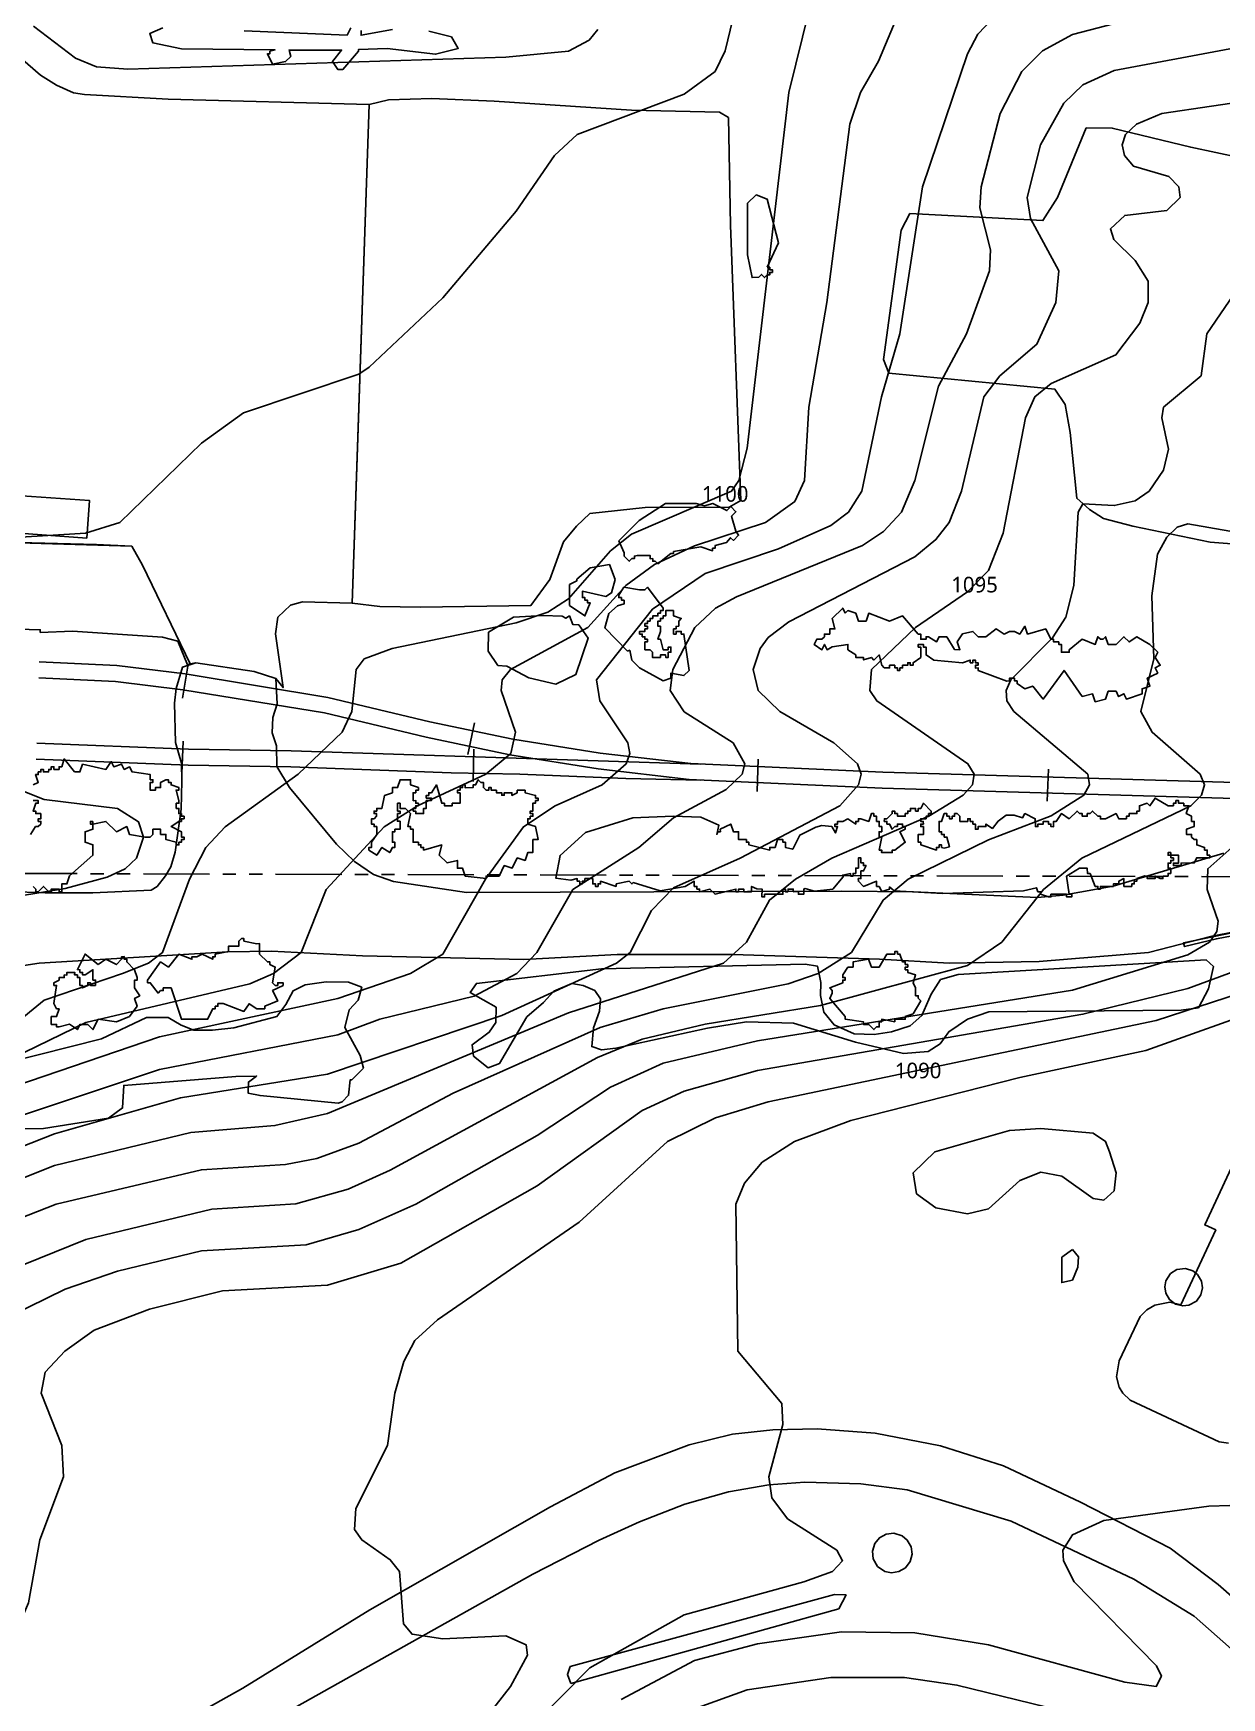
# Model space of a CAD drawing. Header units: metres. Extents: x -550 to 550, y -500 to 950.
# Drawn here: x -491.1 to -377, y 707.6 to 867.5 of the extents above; entities that cross this region are included whole.
import ezdxf
from ezdxf.enums import TextEntityAlignment as Align

# ---------------------------------------------------------------- set-up
doc = ezdxf.new("R2010")
doc.units = ezdxf.units.M
doc.header["$LTSCALE"] = 2
doc.linetypes.add('PHANTOM', pattern=[6.35, 3.175, -0.635, 0.635, -0.635, 0.635, -0.635])
for name, color, linetype in [('SITE-BLDG-EXIST', 7, 'CONTINUOUS'), ('SITE-PARKING', 250, 'CONTINUOUS'), ('SITE-PROPERTY', 7, 'PHANTOM'), ('SITE-RAIL', 7, 'CONTINUOUS'), ('SITE-ROAD-CURB', 7, 'CONTINUOUS'), ('SITE-ROAD-GRAVEL', 32, 'CONTINUOUS'), ('SITE-ROAD-PAVED', 7, 'CONTINUOUS'), ('SITE-TREE-CANOPY', 94, 'CONTINUOUS'), ('TEXT-CONTOUR', 8, 'CONTINUOUS'), ('TOPO-CONTOUR-MAJOR', 8, 'CONTINUOUS'), ('TOPO-CONTOUR-MINOR', 9, 'CONTINUOUS')]:
    doc.layers.add(name, color=color, linetype=linetype)
doc.styles.add('OpenSans', font='OpenSans-Regular.ttf')

msp = doc.modelspace()

# ---------------------------------------------------------------- linework, layer by layer
at = {"layer": 'SITE-BLDG-EXIST'}
msp.add_lwpolyline([(-497.78, 823.49), (-485.68, 822.64), (-485.94, 819.04), (-498.03, 819.91)], close=True, dxfattribs=at)
msp.add_lwpolyline([(-376.31, 732.09), (-377.19, 732.19), (-385.76, 736.21), (-386.46, 736.89), (-386.8, 737.47), (-387.07, 738.44), (-386.81, 740), (-384.78, 744.23), (-384.14, 744.88), (-383.38, 745.34), (-381.94, 745.62), (-380.88, 745.38), (-377.52, 752.56), (-378.58, 753.05), (-372.64, 765.8)], dxfattribs=at)
at = {"layer": 'SITE-PARKING'}
msp.add_lwpolyline([(-460, 825.85), (-460.45, 812.78), (-465.24, 812.92), (-466.38, 812.6), (-467.59, 811.45), (-467.83, 809.83), (-467.1, 804.67), (-467.78, 805.54), (-469.87, 806.22), (-475.47, 807.06), (-476.02, 806.94), (-480.6, 816.44), (-481.62, 818.25), (-501.21, 818.84), (-500.74, 834.06), (-497.8, 833.99), (-496.89, 866.09), (-493.09, 865.86), (-490.4, 863.51), (-488.85, 862.54), (-487.22, 861.82), (-486.17, 861.66), (-478.13, 861.19), (-458.84, 860.69)], close=True, dxfattribs=at)
at = {"layer": 'SITE-PROPERTY'}
msp.add_lwpolyline([(-467.22, 887.09), (-245.45, 886.58), (-245.56, 786.15), (-550, 786.96), (-550, 950), (-441.05, 950)], close=True, dxfattribs=at)
at = {"layer": 'SITE-RAIL'}
for points in [[(-288.27, 791.73), (-292.04, 792.55), (-328.27, 794.07), (-342.42, 794.39), (-362.57, 795.15), (-409.5, 796.54), (-427.95, 797.37), (-436.63, 798.38), (-445.04, 799.72), (-453.01, 801.38), (-462.8, 803.73), (-476.5, 805.98), (-483.07, 806.79), (-490.5, 807.14)], [(-476.74, 803.66), (-476.24, 806.72)], [(-284.73, 789.19), (-292.25, 791.03), (-328.33, 792.55), (-342.46, 792.86), (-362.63, 793.62), (-409.55, 795.01), (-428.09, 795.84), (-436.84, 796.87), (-445.32, 798.22), (-453.34, 799.89), (-463.1, 802.23), (-476.71, 804.46), (-483.2, 805.26), (-490.55, 805.61)], [(-449.35, 798.24), (-448.72, 801.27)], [(-490.74, 799.34), (-476.16, 798.75), (-466.32, 798.59), (-427.02, 797.31)], [(-476.83, 796.43), (-476.7, 799.53)], [(-448.83, 795.65), (-448.76, 798.75)], [(-476.2, 797.2), (-490.79, 797.8)], [(-466.36, 797.05), (-476.2, 797.2)], [(-458.67, 796.77), (-466.36, 797.05)], [(-450.95, 796.49), (-458.67, 796.77)], [(-444.35, 796.36), (-450.95, 796.49)], [(-421.58, 794.68), (-421.46, 797.78)], [(-393.71, 793.74), (-393.59, 796.84)], [(-434.19, 795.93), (-444.35, 796.36)], [(-426.99, 795.78), (-434.19, 795.93)]]:
    msp.add_lwpolyline(points, dxfattribs=at)
at = {"layer": 'SITE-ROAD-CURB'}
msp.add_lwpolyline([(-298.04, 778.07), (-299.93, 778.01), (-299.81, 778.45), (-298.16, 778.45), (-297.77, 778.78), (-297.51, 779.37), (-297.59, 779.75), (-297.88, 780.03), (-298.51, 780.19), (-365.1, 782.27), (-370.92, 781.79), (-377.47, 780.54), (-380.53, 779.79), (-380.64, 780.14), (-373.05, 781.73), (-368.16, 782.52), (-366.08, 782.7), (-298.27, 780.63), (-297.33, 780.36), (-296.96, 779.76), (-297.25, 778.69)], close=True, dxfattribs=at)
at = {"layer": 'SITE-ROAD-GRAVEL'}
for points in [[(-460.45, 812.78), (-458.84, 860.69), (-456.96, 861.14), (-452.8, 861.25), (-446.81, 861), (-433.64, 860.13), (-425.18, 859.95), (-424.31, 859.44), (-424.13, 849.1), (-423.12, 822.63), (-424.24, 822.01), (-432.32, 821.96), (-437.62, 821.4), (-438.93, 820.19), (-440.17, 818.67), (-441.47, 815.05), (-443.29, 812.57), (-453.91, 812.4), (-457.79, 812.46)], [(-485.02, 818.41), (-481.62, 818.25), (-480.6, 816.44), (-476.02, 806.94), (-476.26, 806.86), (-477.19, 809.14), (-478.66, 809.52), (-487.3, 810.1), (-490.41, 809.97), (-490.41, 810.22), (-505.15, 810.67), (-504.91, 818.54), (-501.22, 818.42), (-501.21, 818.84)]]:
    msp.add_lwpolyline(points, close=True, dxfattribs=at)
for points in [[(-375.14, 818.4), (-378.06, 818.64), (-385.5, 820.19), (-388.31, 820.92), (-389.65, 821.77), (-390.87, 822.86), (-391.5, 829.19), (-391.99, 831.87), (-392.97, 833.33), (-408.92, 834.87), (-409.42, 836.2), (-407.75, 848.63), (-406.9, 850.21), (-394.12, 849.53), (-392.73, 851.77), (-389.97, 858.44), (-387.47, 858.43), (-379.93, 856.58), (-372.71, 855.05)], [(-477.31, 704.99), (-470.97, 708.53), (-458.76, 716.06), (-441.42, 725.95), (-435.23, 729.23), (-428.09, 731.91), (-423.93, 732.93), (-420.05, 733.35), (-415.8, 733.44), (-410.23, 733.03), (-403.96, 731.83), (-397.9, 729.91), (-390.5, 726.41), (-381.91, 721.99), (-377.31, 718.51), (-365.79, 708.4), (-362.16, 706.47)], [(-374.81, 707.27), (-373.65, 709.4), (-374.63, 711.08), (-379.61, 715.46), (-385.41, 719.01), (-397.16, 724.58), (-407.15, 727.6), (-411.62, 728.18), (-416.99, 728.33), (-420.44, 728.07), (-424.32, 727.41), (-428.5, 726.2), (-432.88, 724.52), (-436.75, 722.75), (-443.11, 719.49), (-466.57, 706.32)]]:
    msp.add_lwpolyline(points, dxfattribs=at)
at = {"layer": 'SITE-ROAD-PAVED'}
for points in [[(-496.96, 785.21), (-489.94, 784.94), (-485.36, 784.95), (-479.77, 785.22), (-479.17, 785.56), (-478.38, 786.59), (-477.86, 787.46), (-477.44, 788.86), (-476.87, 792.98), (-476.81, 795.67), (-476.85, 797.42), (-477.43, 799.39), (-477.52, 803.16), (-477.36, 804.59), (-476.76, 806.64), (-475.47, 807.06), (-469.87, 806.22), (-467.78, 805.54), (-467.65, 803.12), (-468.09, 801.79), (-468.14, 800.31), (-467.71, 799.08), (-467.68, 797.09), (-466.48, 795.06), (-461.95, 789.61), (-460.25, 787.95), (-458.4, 786.71), (-456.5, 786.05), (-449.49, 784.99), (-413.49, 785.12), (-406.54, 785.03), (-394.65, 784.5), (-392.17, 784.74), (-387.37, 785.58), (-376.74, 788.75)], [(-373.05, 781.73), (-377.9, 780.77), (-384, 779.22), (-394.48, 778.34), (-403.13, 778.18), (-409.82, 778.57), (-423.89, 779.01), (-435, 779.03), (-443.97, 778.53), (-459.46, 778.91), (-468.22, 779.36), (-472.4, 779.29), (-490.51, 778.19), (-493.23, 777.79)]]:
    msp.add_lwpolyline(points, dxfattribs=at)
at = {"layer": 'SITE-TREE-CANOPY'}
for points in [[(-453.08, 867.72), (-450.92, 867.19), (-450.27, 866.07), (-452.44, 865.52), (-457.1, 866.07), (-459.86, 865.97), (-459.85, 865.8), (-461.35, 864.06), (-461.85, 864.06), (-462.35, 864.81), (-461.47, 865.91), (-466.51, 865.91), (-466.35, 865.31), (-466.85, 864.81), (-468.1, 864.56), (-468.6, 865.56), (-468.35, 865.56), (-468.35, 865.81), (-467.86, 865.94), (-476.84, 866.04), (-479.6, 866.61), (-479.89, 867.52), (-478.64, 868.07)], [(-470.82, 867.76), (-460.95, 867.36), (-460.6, 868.06)], [(-459.6, 867.81), (-459.6, 867.35), (-456.58, 867.9)], [(-491.1, 795.31), (-490.6, 795.56), (-490.86, 796.31), (-490.6, 796.31), (-490.6, 796.56), (-490.35, 796.56), (-490.35, 796.81), (-490.1, 796.81), (-490.1, 796.56), (-489.61, 796.56), (-489.6, 796.81), (-489.35, 796.81), (-489.35, 797.06), (-489.1, 797.06), (-489.1, 796.81), (-488.6, 796.81), (-488.6, 797.06), (-488.35, 797.06), (-488.1, 797.81), (-487.11, 796.56), (-486.6, 796.56), (-486.35, 797.31), (-484.1, 796.81), (-483.6, 797.56), (-483.36, 797.06), (-482.6, 797.31), (-482.35, 796.81), (-481.85, 797.06), (-481.6, 796.56), (-479.85, 796.31), (-479.85, 795.81), (-479.6, 795.81), (-479.6, 795.56), (-479.85, 795.56), (-479.85, 794.81), (-479.35, 794.81), (-479.35, 795.06), (-478.85, 795.06), (-478.85, 795.56), (-478.35, 795.81), (-478.11, 795.81), (-478.11, 795.56), (-477.85, 795.56), (-477.85, 795.31), (-477.1, 795.06), (-477.1, 794.82), (-477.36, 794.82), (-477.1, 793.81), (-477.1, 793.56), (-477.35, 793.56), (-477.35, 793.06), (-477.1, 793.06), (-477.11, 792.56), (-476.85, 792.56), (-476.85, 792.31), (-476.6, 792.31), (-476.6, 792.06), (-476.85, 792.06), (-476.85, 791.81), (-477.1, 791.81), (-477.85, 791.31), (-476.86, 790.81), (-476.85, 790.31), (-476.6, 790.31), (-476.6, 790.06), (-476.85, 790.07), (-476.85, 789.81), (-477.1, 789.81), (-477.1, 789.56), (-477.36, 789.57), (-477.36, 789.81), (-478.35, 790.06), (-478.35, 790.56), (-478.85, 790.56), (-478.85, 791.06), (-479.6, 791.06), (-479.6, 790.56), (-479.85, 790.31), (-480.35, 790.31), (-481.85, 790.56), (-482.1, 791.31), (-483.1, 790.81), (-484.1, 791.81), (-485.35, 791.56), (-485.35, 791.06), (-486.1, 790.81), (-486.1, 789.81), (-485.35, 789.57), (-485.35, 788.56), (-487.6, 786.57), (-487.85, 785.81), (-488.35, 785.81), (-488.35, 785.06), (-488.6, 785.06), (-488.6, 785.31), (-489.35, 785.31), (-489.35, 785.05), (-489.6, 785.06), (-490.11, 785.56), (-490.6, 785.06), (-490.85, 785.06), (-490.85, 785.31), (-491.1, 785.56)], [(-491.36, 790.56), (-490.86, 791.31), (-490.6, 791.31), (-490.35, 791.56), (-490.35, 791.81), (-490.6, 791.81), (-490.6, 792.06), (-490.35, 792.06), (-490.36, 792.56), (-490.85, 792.57), (-490.85, 792.81), (-491.1, 792.81), (-490.85, 793.56), (-490.6, 793.55), (-490.6, 793.81), (-491.1, 793.81)], [(-496.46, 767.91), (-484.52, 770.92), (-480.22, 772.98), (-478.12, 772.96), (-476.89, 772.23), (-475.66, 771.76), (-473.87, 771.74), (-471.82, 771.98), (-467.68, 773.08), (-466.82, 774.22), (-466.13, 775.54), (-464.96, 776.12), (-462.95, 776.41), (-460.81, 776.38), (-459.54, 775.88), (-459.87, 774.65), (-460.74, 773.72), (-461.15, 772.01), (-459.68, 769.32), (-459.37, 768.09), (-460.49, 766.99), (-460.64, 766.99), (-460.81, 765.5), (-461.42, 764.87), (-461.79, 764.73), (-469.3, 765.47), (-470.46, 765.71), (-470.42, 766.76), (-469.63, 767.35), (-471.64, 767.31), (-482.4, 766.45), (-482.5, 764.29), (-483.85, 763.3), (-490.09, 762.31), (-493.09, 762.27)]]:
    msp.add_lwpolyline(points, dxfattribs=at)
for points in [[(-420.6, 845.06), (-420.35, 845.06), (-420.35, 844.81), (-420.1, 844.81), (-420.1, 844.56), (-420.35, 844.56), (-420.35, 844.31), (-420.6, 844.31), (-420.85, 844.06), (-421.16, 844.37), (-421.42, 844.1), (-422.05, 844.06), (-422.49, 846.25), (-422.49, 851.22), (-421.67, 852), (-420.6, 851.59), (-419.51, 847.39)], [(-433.1, 817.37), (-433.35, 817.31), (-433.35, 817.06), (-433.6, 817.06), (-433.85, 816.81), (-434.35, 817.31), (-434.35, 817.63), (-434.84, 818.76), (-432.9, 820.72), (-430.38, 822.35), (-427.43, 822.37), (-426.62, 822.14), (-425.83, 822.37), (-424.47, 821.68), (-424.1, 822.06), (-423.6, 821.56), (-424.03, 821.14), (-423.62, 819.71), (-423.35, 819.31), (-423.85, 818.81), (-424.14, 819.06), (-424.51, 818.6), (-425.6, 818.31), (-425.6, 818.06), (-425.85, 818.06), (-425.85, 817.81), (-426.96, 818.18), (-429.6, 817.73), (-429.6, 817.56), (-429.85, 817.56), (-431.1, 816.56), (-431.35, 816.81), (-431.6, 816.81), (-431.6, 817.07), (-431.85, 817.05), (-431.85, 817.37)], [(-438.89, 815.07), (-437.61, 816.16), (-435.75, 816.49), (-435.2, 815.06), (-435.56, 813.77), (-436.09, 813.41), (-438.35, 813.92), (-438.35, 813.32), (-438.1, 813.31), (-438.1, 813.06), (-437.85, 813.06), (-437.85, 812.81), (-437.6, 812.81), (-438.1, 811.56), (-439.6, 812.56), (-439.6, 814.56), (-438.89, 814.92)], [(-434.02, 808.16), (-436.21, 810.4), (-435.8, 811.78), (-434.99, 812.53), (-434.35, 812.7), (-434.35, 813.06), (-434.6, 813.07), (-434.6, 813.31), (-434.86, 813.31), (-434.86, 813.55), (-434.36, 814.31), (-432.85, 814.06), (-432.35, 814.06), (-432.1, 814.31), (-430.6, 812.31), (-430.6, 812.06), (-430.86, 812.06), (-430.86, 811.81), (-431.1, 811.81), (-431.1, 811.56), (-431.6, 811.56), (-431.6, 811.31), (-431.85, 811.31), (-431.85, 811.06), (-432.1, 811.06), (-432.1, 810.81), (-432.35, 810.82), (-432.35, 810.56), (-432.1, 810.56), (-432.1, 810.31), (-432.35, 810.31), (-432.35, 810.06), (-432.85, 810.06), (-432.85, 809.81), (-432.6, 809.81), (-432.6, 809.56), (-432.35, 809.56), (-432.35, 809.31), (-432.1, 809.31), (-432.1, 809.06), (-432.35, 809.06), (-432.35, 808.31), (-431.85, 808.31), (-431.61, 808.06), (-431.61, 807.55), (-430.85, 807.56), (-430.85, 807.81), (-430.36, 807.81), (-430.35, 807.56), (-430.1, 807.56), (-430.1, 808.06), (-429.85, 808.06), (-429.85, 808.56), (-430.1, 808.56), (-430.1, 808.31), (-430.6, 808.31), (-430.85, 809.31), (-431.1, 809.31), (-430.85, 810.06), (-430.85, 810.56), (-431.1, 810.56), (-431.1, 811.06), (-430.85, 811.06), (-430.85, 811.31), (-430.6, 811.31), (-430.6, 811.56), (-430.35, 811.56), (-430.35, 812.06), (-429.61, 812.06), (-429.6, 811.56), (-428.86, 811.31), (-429.1, 811.06), (-429.1, 810.57), (-429.35, 810.55), (-429.35, 810.31), (-429.6, 810.31), (-429.6, 809.81), (-429.36, 809.81), (-429.36, 810.07), (-428.85, 810.06), (-428.85, 809.81), (-428.6, 809.81), (-428.1, 806.32), (-428.6, 805.82), (-429.85, 806.06), (-429.85, 805.56), (-430.6, 805.31), (-432.85, 806.56), (-433.6, 807.31), (-433.8, 808.26)], [(-446.48, 806.79), (-447.39, 808.18), (-447.36, 809.98), (-444.98, 811.42), (-442.13, 811.59), (-440.28, 811.52), (-439.95, 811.33), (-439.6, 811.56), (-439.28, 810.74), (-438.7, 810.69), (-437.78, 809.43), (-438.97, 805.92), (-440.9, 805), (-443.5, 805.6), (-445.59, 806.73)], [(-413.11, 811.81), (-412.85, 812.06), (-412.1, 811.81), (-411.85, 811.06), (-411.1, 811.06), (-410.85, 811.81), (-408.85, 811.06), (-407.6, 811.56), (-406.1, 809.81), (-405.85, 809.81), (-405.86, 809.31), (-405.35, 809.31), (-405.35, 809.56), (-405.1, 809.56), (-404.35, 809.06), (-404.1, 809.56), (-403.36, 809.56), (-402.61, 808.32), (-402.1, 808.31), (-402.35, 809.06), (-401.85, 809.82), (-400.85, 810.06), (-400.35, 809.56), (-399.61, 809.56), (-398.6, 810.31), (-397.85, 809.81), (-397.35, 810.07), (-396.85, 810.06), (-396.35, 809.81), (-395.85, 810.56), (-395.6, 809.81), (-393.85, 810.31), (-393.35, 809.31), (-393.1, 809.31), (-393.1, 809.06), (-392.6, 809.06), (-392.6, 808.81), (-392.35, 808.81), (-392.35, 808.06), (-391.6, 808.06), (-391.6, 808.31), (-390.35, 809.31), (-389.1, 808.81), (-388.86, 809.56), (-388.6, 809.31), (-388.35, 809.31), (-388.1, 809.56), (-387.85, 808.81), (-387.1, 808.81), (-386.35, 809.56), (-385.85, 809.06), (-385.1, 809.56), (-383.85, 808.81), (-383.1, 808.07), (-383.35, 807.57), (-382.85, 806.81), (-383.35, 806.56), (-383.1, 806.06), (-384.1, 805.56), (-383.85, 804.81), (-384.6, 804.56), (-384.6, 804.06), (-386.1, 803.56), (-386.35, 804.07), (-386.86, 803.81), (-387.1, 804.31), (-387.85, 804.31), (-388.11, 803.56), (-389.1, 803.31), (-389.35, 804.06), (-390.35, 803.82), (-392.1, 806.31), (-394.1, 803.56), (-395.1, 804.81), (-395.85, 804.56), (-396.6, 805.06), (-396.6, 805.31), (-396.85, 805.31), (-396.85, 805.56), (-397.35, 805.56), (-397.35, 805.32), (-397.6, 805.3), (-400.35, 806.31), (-400.35, 806.57), (-400.6, 806.55), (-400.6, 806.81), (-400.35, 806.81), (-400.35, 807.05), (-400.6, 807.06), (-400.6, 807.31), (-400.85, 807.31), (-400.85, 807.06), (-401.1, 807.06), (-401.1, 807.31), (-401.85, 807.06), (-404.6, 807.31), (-405.35, 807.81), (-405.35, 808.56), (-405.6, 808.56), (-405.6, 808.81), (-406.1, 808.81), (-406.1, 808.56), (-405.85, 808.56), (-405.85, 807.56), (-406.6, 807.06), (-406.6, 806.81), (-406.86, 806.81), (-406.86, 807.06), (-407.1, 807.06), (-407.1, 806.81), (-407.6, 806.81), (-407.6, 806.56), (-407.85, 806.56), (-407.85, 806.31), (-408.1, 806.31), (-408.1, 806.57), (-408.35, 806.57), (-408.35, 806.81), (-408.85, 806.81), (-408.85, 806.56), (-409.36, 806.56), (-409.6, 806.81), (-409.85, 807.81), (-410.35, 807.31), (-410.6, 807.56), (-411.35, 807.32), (-411.36, 807.56), (-412.1, 807.56), (-412.1, 807.81), (-412.85, 808.31), (-412.85, 808.81), (-414.35, 808.57), (-414.85, 808.31), (-415.1, 808.81), (-415.35, 808.31), (-416.1, 808.81), (-415.85, 809.31), (-415.36, 809.31), (-415.1, 809.56), (-415.1, 809.81), (-414.6, 809.81), (-414.6, 810.31), (-414.1, 810.31), (-414.36, 811.31), (-413.35, 812.31)], [(-448.1, 795.56), (-447.85, 795.56), (-447.85, 795.06), (-447.6, 794.81), (-447.35, 794.81), (-447.35, 795.06), (-447.1, 795.06), (-447.1, 794.81), (-446.6, 794.81), (-446.6, 794.56), (-446.1, 794.56), (-446.1, 794.32), (-445.85, 794.32), (-445.85, 794.56), (-445.11, 794.56), (-445.11, 794.31), (-444.6, 794.56), (-444.6, 794.81), (-443.86, 794.81), (-443.86, 794.56), (-442.85, 794.31), (-442.85, 794.06), (-442.6, 794.05), (-442.6, 793.81), (-442.85, 793.81), (-442.85, 793.57), (-443.11, 793.55), (-443.1, 792.81), (-443.35, 792.81), (-443.35, 792.57), (-443.1, 792.56), (-443.1, 792.31), (-443.35, 792.31), (-443.35, 792.06), (-443.6, 792.07), (-443.6, 791.56), (-442.85, 791.31), (-442.6, 790.06), (-443.1, 790.06), (-443.11, 788.81), (-443.6, 788.81), (-443.85, 788.06), (-444.6, 788.31), (-445.1, 787.31), (-445.85, 787.56), (-446.35, 786.56), (-447.6, 786.56), (-447.6, 786.31), (-449.6, 786.56), (-449.86, 787.31), (-450.35, 787.31), (-450.35, 788.06), (-451.35, 787.82), (-452.1, 788.56), (-451.85, 789.56), (-453.6, 789.06), (-453.6, 789.31), (-453.85, 789.31), (-453.85, 789.57), (-454.1, 789.55), (-454.1, 789.81), (-454.61, 789.81), (-454.6, 791.06), (-454.85, 791.06), (-454.85, 791.31), (-455.1, 791.31), (-454.85, 792.56), (-455.35, 793.06), (-455.85, 793.06), (-455.85, 793.56), (-456.1, 793.56), (-456.1, 792.81), (-455.85, 792.81), (-455.85, 792.56), (-456.1, 792.56), (-456.11, 791.82), (-455.85, 791.82), (-455.85, 791.06), (-456.35, 791.06), (-456.35, 790.81), (-456.6, 790.82), (-456.6, 789.81), (-456.35, 789.81), (-456.35, 789.31), (-456.6, 789.31), (-456.85, 788.81), (-457.6, 789.31), (-458.1, 788.56), (-458.85, 789.06), (-458.85, 789.31), (-458.6, 789.31), (-458.6, 789.81), (-458.1, 790.56), (-458.1, 791.31), (-458.35, 791.31), (-458.35, 791.56), (-458.61, 791.56), (-458.6, 792.06), (-458.35, 792.06), (-458.11, 792.31), (-458.11, 792.56), (-458.35, 792.56), (-458.35, 792.81), (-458.1, 792.81), (-458.1, 793.06), (-457.6, 793.06), (-457.35, 794.31), (-456.6, 794.56), (-456.6, 795.06), (-456.1, 795.06), (-455.85, 795.81), (-454.85, 795.81), (-454.85, 795.31), (-454.1, 795.06), (-454.1, 794.81), (-454.35, 794.81), (-454.35, 794.56), (-454.61, 794.56), (-454.6, 793.8), (-454.35, 793.82), (-454.35, 793.56), (-454.1, 793.56), (-454.1, 793.31), (-454.35, 793.31), (-454.35, 793.06), (-454.6, 793.06), (-454.6, 792.81), (-454.36, 792.81), (-454.36, 792.56), (-453.6, 792.56), (-453.6, 793.06), (-453.35, 793.06), (-453.35, 793.81), (-452.85, 793.81), (-452.85, 794.06), (-453.35, 794.06), (-453.35, 794.31), (-453.1, 794.31), (-453.1, 794.56), (-452.85, 794.56), (-452.35, 795.31), (-451.85, 793.56), (-451.6, 793.56), (-451.6, 793.31), (-450.85, 793.31), (-450.85, 793.55), (-450.1, 793.56), (-450.1, 794.55), (-450.35, 794.56), (-450.35, 794.81), (-450.1, 794.81), (-450.1, 795.06), (-449.85, 795.06), (-449.85, 795.31), (-449.61, 795.31), (-449.61, 795.05), (-448.85, 795.06), (-448.85, 795.31), (-448.6, 795.31), (-448.35, 795.81)], [(-381.85, 788.31), (-381.6, 788.31), (-381.6, 788.06), (-381.85, 788.06), (-381.85, 787.81), (-382.1, 787.81), (-382.1, 787.31), (-381.85, 787.31), (-381.85, 786.81), (-382.1, 786.81), (-382.1, 786.56), (-382.6, 786.56), (-382.6, 786.31), (-382.85, 786.31), (-383.35, 786.56), (-383.35, 786.31), (-384.1, 786.31), (-384.1, 786.56), (-384.35, 786.57), (-385.1, 786.31), (-385.1, 786.07), (-385.35, 786.05), (-385.35, 785.81), (-385.6, 785.81), (-385.6, 785.57), (-386.35, 785.56), (-386.35, 786.31), (-386.85, 786.06), (-386.85, 785.81), (-387.35, 785.81), (-387.35, 785.56), (-388.6, 785.56), (-388.6, 785.31), (-388.85, 785.31), (-388.85, 785.56), (-389.1, 785.56), (-389.6, 786.81), (-389.85, 786.81), (-389.86, 787.31), (-390.6, 787.31), (-391.85, 786.56), (-391.6, 784.81), (-391.35, 784.81), (-391.35, 784.56), (-391.85, 784.56), (-391.85, 784.81), (-393.35, 784.81), (-393.35, 784.56), (-393.6, 784.56), (-394.35, 784.81), (-394.35, 785.06), (-394.61, 785.06), (-394.74, 785.44), (-396, 785.15), (-403.75, 784.89), (-408.41, 785.15), (-408.85, 785.52), (-408.85, 785.31), (-409.6, 785.07), (-409.86, 785.56), (-410.1, 785.56), (-410.1, 786.06), (-411.35, 785.56), (-411.85, 786.06), (-411.86, 786.31), (-411.6, 786.31), (-411.6, 787.06), (-411.35, 787.06), (-411.1, 787.56), (-411.36, 787.56), (-411.35, 787.82), (-411.6, 787.82), (-411.6, 788.3), (-411.85, 788.31), (-411.85, 787.32), (-412.1, 787.32), (-412.1, 786.82), (-412.35, 786.82), (-412.35, 786.56), (-412.6, 786.56), (-412.6, 786.8), (-413.34, 786.65), (-413.32, 786.49), (-414.3, 785.31), (-416.06, 785.1), (-416.95, 785.36), (-417.1, 785.31), (-417.1, 784.81), (-417.6, 784.81), (-417.6, 785.07), (-418.1, 785.05), (-418.1, 785.31), (-418.6, 785.31), (-418.61, 785.06), (-418.85, 785.06), (-418.85, 785.31), (-419.1, 785.31), (-419.1, 784.81), (-420.85, 784.81), (-420.85, 784.56), (-421.11, 784.56), (-421.1, 785.31), (-421.6, 785.32), (-422.1, 785.56), (-422.1, 785.06), (-422.85, 785.06), (-422.85, 785.31), (-423.35, 785.31), (-423.35, 785.06), (-423.6, 785.06), (-423.6, 785.31), (-425.6, 784.81), (-426.1, 785.31), (-427.1, 785.06), (-427.1, 785.31), (-427.35, 785.31), (-427.35, 785.56), (-427.6, 785.56), (-427.61, 786.06), (-428.47, 785.56), (-430.89, 785.14), (-433.47, 785.94), (-433.6, 785.81), (-433.85, 786.06), (-435.1, 785.81), (-435.11, 785.56), (-436.6, 786.06), (-436.6, 785.81), (-436.85, 785.82), (-436.85, 785.56), (-437.1, 785.56), (-437.1, 785.82), (-437.35, 785.8), (-437.35, 786.31), (-438.1, 786.31), (-438.1, 786.06), (-438.36, 786.06), (-438.35, 785.81), (-438.6, 785.81), (-438.6, 786.06), (-438.85, 786.06), (-438.85, 786.31), (-439.45, 786.16), (-440.91, 786.37), (-440.49, 788.55), (-438.06, 790.74), (-433.5, 792.17), (-429.63, 792.33), (-426.99, 792.23), (-425.24, 791.45), (-425.45, 790.56), (-425.35, 790.8), (-425.1, 790.82), (-425.11, 791.06), (-424.1, 791.56), (-423.85, 790.81), (-423.35, 790.81), (-423.35, 790.06), (-422.6, 790.06), (-422.6, 789.81), (-422.36, 789.81), (-422.36, 789.55), (-420.35, 789.06), (-420.35, 789.31), (-419.85, 789.31), (-419.6, 790.06), (-419.1, 790.06), (-419.1, 789.81), (-418.85, 789.81), (-418.85, 789.31), (-418.15, 789.14), (-417.47, 790.49), (-415.92, 791.25), (-415.35, 791.41), (-414.4, 791.33), (-414.05, 790.7), (-413.85, 791.31), (-414.1, 791.31), (-414.1, 791.56), (-413.85, 791.56), (-413.85, 791.81), (-413.35, 791.81), (-412.85, 792.06), (-412.1, 791.56), (-412.1, 791.81), (-411.85, 791.81), (-411.85, 792.07), (-411.6, 792.06), (-410.85, 791.81), (-410.6, 792.56), (-410.35, 792.56), (-410.35, 792.31), (-410.1, 792.31), (-410.1, 791.81), (-409.85, 791.81), (-409.85, 791.31), (-409.6, 791.31), (-409.6, 790.81), (-409.86, 790.81), (-409.85, 790.3), (-409.6, 790.32), (-409.85, 789.06), (-409.6, 789.06), (-409.61, 788.81), (-408.6, 788.81), (-408.6, 789.06), (-408.36, 789.06), (-407.35, 789.81), (-407.85, 790.81), (-407.36, 791.06), (-407.35, 791.31), (-407.6, 791.31), (-407.6, 791.56), (-408.1, 791.56), (-408.1, 791.31), (-408.35, 791.31), (-408.61, 791.06), (-408.85, 791.56), (-409.1, 791.56), (-409.1, 791.81), (-409.36, 791.81), (-409.35, 792.06), (-409.1, 792.06), (-408.6, 792.56), (-408.6, 792.81), (-408.35, 792.81), (-408.35, 792.56), (-408.1, 792.56), (-408.1, 792.32), (-407.35, 792.31), (-407.35, 792.56), (-407.1, 792.56), (-407.1, 792.81), (-406.85, 792.81), (-406.85, 793.06), (-406.36, 793.06), (-406.36, 792.81), (-406.1, 792.81), (-406.1, 793.06), (-405.85, 793.06), (-405.6, 793.56), (-404.85, 792.81), (-404.85, 792.56), (-405.1, 792.56), (-405.1, 792.31), (-405.35, 792.31), (-405.35, 792.06), (-405.85, 792.06), (-405.85, 791.81), (-405.61, 791.81), (-405.6, 791.56), (-405.85, 791.56), (-405.85, 791.31), (-405.6, 791.31), (-405.6, 790.55), (-406.1, 790.56), (-406.1, 789.81), (-405.85, 789.81), (-405.85, 789.57), (-404.35, 789.06), (-404.35, 789.31), (-404.1, 789.31), (-404.1, 789.56), (-403.85, 789.56), (-403.85, 789.31), (-403.6, 789.25), (-403.1, 789.38), (-403.35, 790.31), (-403.6, 790.31), (-403.6, 790.56), (-403.85, 790.56), (-403.85, 790.81), (-404.1, 790.81), (-404.1, 791.81), (-403.85, 791.81), (-403.6, 792.57), (-403.35, 792.56), (-403.35, 792.31), (-403.11, 792.31), (-403.11, 792.06), (-402.85, 792.06), (-402.85, 792.31), (-402.6, 792.31), (-402.6, 792.56), (-402.35, 792.56), (-402.1, 792.31), (-402.1, 791.81), (-401.35, 791.81), (-401.35, 792.06), (-401.1, 792.06), (-401.1, 791.81), (-400.85, 791.81), (-400.85, 791.56), (-400.6, 791.56), (-400.6, 791.06), (-400.35, 791.06), (-400.35, 791.31), (-399.6, 791.31), (-399.6, 791.56), (-398.97, 791.14), (-398.43, 791.85), (-397.65, 792.42), (-396.88, 792.42), (-396.09, 792.15), (-395.85, 792.57), (-394.86, 792.06), (-394.85, 791.31), (-394.6, 791.31), (-394.6, 791.56), (-394.1, 791.56), (-394.1, 791.81), (-393.6, 791.81), (-393.6, 791.56), (-393.35, 791.56), (-393.35, 791.31), (-393.1, 791.3), (-393.1, 791.81), (-392.85, 791.81), (-392.35, 792.56), (-391.6, 792.06), (-390.85, 792.81), (-390.6, 792.56), (-390.35, 792.56), (-390.35, 792.31), (-389.86, 792.31), (-389.86, 792.56), (-389.6, 792.56), (-389.35, 792.81), (-388.85, 792.31), (-388.61, 792.31), (-388.6, 792.05), (-388.1, 792.07), (-387.1, 792.56), (-386.85, 792.06), (-386.1, 792.06), (-386.1, 792.31), (-385.85, 792.31), (-385.85, 792.56), (-385.1, 792.56), (-385.1, 792.81), (-384.86, 792.81), (-384.85, 793.31), (-384.1, 793.56), (-383.85, 793.31), (-383.35, 794.06), (-382.1, 793.31), (-381.6, 793.31), (-381.6, 793.56), (-381.35, 793.56), (-381.35, 793.81), (-381.1, 793.81), (-381.1, 793.56), (-380.6, 793.56), (-380.6, 793.31), (-380.1, 793.31), (-380.36, 792.56), (-379.85, 792.31), (-379.85, 791.81), (-379.6, 791.81), (-379.61, 791.31), (-380.35, 791.06), (-380.35, 790.56), (-379.85, 790.56), (-379.85, 790.31), (-379.6, 790.06), (-379.35, 790.06), (-379.36, 789.56), (-378.6, 789.32), (-378.6, 789.06), (-378.35, 789.06), (-378.35, 788.56), (-378.1, 788.56), (-378.1, 788.31), (-379.35, 788.32), (-379.6, 787.82), (-380.85, 787.81), (-380.85, 787.56), (-381.6, 787.56), (-381.6, 787.81), (-381.1, 787.81), (-381.1, 788.56), (-381.85, 788.56)], [(-485.35, 791.81), (-485.6, 791.81), (-485.6, 791.56), (-485.35, 791.56)], [(-381.85, 788.81), (-382.1, 788.81), (-382.1, 788.56), (-381.85, 788.56)], [(-469.6, 780.05), (-469.35, 780.07), (-469.35, 779.06), (-468.6, 778.31), (-468.36, 778.31), (-468.35, 778.06), (-467.85, 777.81), (-468.11, 776.31), (-467.85, 776.06), (-467.6, 776.06), (-467.6, 776.31), (-467.1, 776.31), (-467.1, 776.06), (-468.1, 775.56), (-467.6, 774.56), (-468.85, 774.06), (-468.85, 773.81), (-469.6, 773.81), (-470.36, 774.3), (-470.85, 773.56), (-472.86, 774.31), (-473.35, 774.31), (-473.35, 774.06), (-473.6, 774.06), (-473.6, 773.81), (-473.85, 773.81), (-474.35, 772.81), (-476.85, 772.81), (-477.85, 775.81), (-478.6, 775.81), (-478.6, 775.56), (-478.85, 775.56), (-479.1, 775.31), (-479.85, 776.31), (-480.11, 776.31), (-480.11, 776.57), (-478.85, 778.31), (-478.1, 777.81), (-477.1, 779.06), (-475.85, 778.56), (-475.85, 778.81), (-475.36, 778.81), (-474.85, 779.06), (-473.85, 778.56), (-473.85, 778.81), (-473.6, 778.81), (-473.6, 779.06), (-472.35, 779.31), (-472.35, 779.81), (-471.35, 779.81), (-471.35, 780.31), (-471.1, 780.56), (-470.85, 780.56), (-470.85, 780.31)], [(-484.85, 778.06), (-484.1, 778.56), (-483.1, 778.06), (-482.6, 778.56), (-482.6, 778.8), (-482.35, 778.82), (-482.35, 778.56), (-482.1, 778.56), (-482.1, 778.31), (-481.35, 777.56), (-481.1, 776.81), (-481.1, 776.56), (-481.36, 776.56), (-481.35, 775.81), (-480.85, 775.06), (-481.35, 774.81), (-481.1, 774.06), (-481.85, 773.06), (-483.1, 772.57), (-484.85, 772.81), (-485.35, 771.81), (-485.85, 772.31), (-486.6, 772.31), (-486.85, 771.81), (-487.6, 772.32), (-488.6, 772.06), (-488.85, 772.06), (-488.85, 772.31), (-489.35, 772.31), (-489.35, 773.06), (-488.85, 773.06), (-488.61, 773.81), (-488.85, 773.81), (-489.1, 774.31), (-488.85, 776.06), (-489.1, 776.06), (-489.1, 776.31), (-488.6, 776.56), (-488.6, 776.81), (-488.1, 776.81), (-488.1, 777.06), (-487.85, 777.05), (-487.85, 777.31), (-487.1, 777.31), (-487.11, 777.06), (-486.85, 777.06), (-486.85, 776.81), (-486.6, 776.81), (-486.6, 776.06), (-486.36, 776.06), (-486.36, 775.81), (-485.85, 776.06), (-485.85, 776.31), (-485.6, 776.31), (-485.6, 776.06), (-485.11, 776.06), (-485.1, 776.56), (-485.35, 776.56), (-485.35, 777.56), (-486.1, 777.06), (-486.35, 777.06), (-486.35, 777.31), (-486.6, 777.31), (-486.6, 777.56), (-486.85, 777.57), (-486.11, 779.07)], [(-408.1, 779.06), (-407.85, 779.06), (-407.6, 778.31), (-407.35, 778.31), (-407.35, 778.07), (-407.1, 778.06), (-407.1, 777.81), (-407.35, 777.81), (-407.35, 777.56), (-407.1, 777.56), (-407.1, 777.31), (-406.35, 777.06), (-406.6, 776.31), (-406.35, 775.81), (-406.35, 775.06), (-406.1, 775.06), (-406.1, 774.82), (-405.85, 774.56), (-406.6, 773.31), (-407.35, 773.06), (-407.35, 772.81), (-408.35, 772.81), (-408.35, 772.56), (-409.6, 772.81), (-409.6, 772.56), (-409.85, 772.56), (-409.85, 772.06), (-410.1, 772.06), (-410.35, 771.81), (-410.85, 772.31), (-411.36, 772.31), (-411.36, 772.56), (-413.1, 772.81), (-413.1, 773.06), (-414.6, 774.81), (-414.35, 775.31), (-414.35, 775.56), (-414.6, 775.81), (-413.35, 776.3), (-413.35, 776.56), (-413.11, 776.56), (-413.1, 776.81), (-413.35, 776.81), (-413.35, 777.06), (-412.85, 777.81), (-412.35, 777.81), (-412.35, 778.31), (-410.86, 778.56), (-410.6, 777.81), (-409.85, 777.81), (-409.1, 779.06), (-408.36, 779.06), (-408.35, 779.31), (-408.1, 779.31)], [(-403.98, 770.45), (-405.15, 769.7), (-407.5, 769.5), (-412.11, 770.59), (-418.07, 772.44), (-422.58, 772.57), (-426.33, 771.95), (-435.13, 770.03), (-436.53, 769.87), (-437.45, 770.18), (-437.29, 771.97), (-436.7, 773.59), (-436.62, 774.77), (-437.16, 775.55), (-438.26, 776.06), (-439.35, 776.23), (-441.09, 775.51), (-442.09, 774.41), (-443.69, 773.03), (-446.3, 768.54), (-447.39, 768.14), (-448.8, 769.26), (-448.95, 770.36), (-447.3, 771.55), (-446.65, 772.48), (-446.62, 773.96), (-449.13, 775.38), (-448.53, 776.25), (-436.53, 777.66), (-416.95, 778.09), (-415.77, 777.89), (-415.45, 776.32), (-415.48, 775.1), (-415.15, 773.48), (-414.18, 772.27), (-412.25, 771.41), (-410.32, 771.35), (-408.67, 771.58), (-406.88, 772.17), (-405.76, 773.15), (-404.86, 775.2), (-403.96, 776.61), (-402.26, 777.11), (-378.46, 778.51), (-377.75, 777.87), (-378.21, 775.72), (-379.19, 773.91), (-380.85, 773.68), (-399.33, 773.52), (-401.38, 772.8), (-403.16, 771.6)], [(-378.81, 747.01), (-378.97, 746.32), (-379.39, 745.73), (-380.11, 745.32), (-380.7, 745.26), (-381.4, 745.44), (-381.97, 745.87), (-382.32, 746.49), (-382.42, 747.08), (-382.31, 747.67), (-381.86, 748.37), (-381.25, 748.75), (-380.42, 748.86), (-379.74, 748.64), (-379.27, 748.27), (-378.91, 747.65)], [(-406.69, 721.41), (-406.88, 720.7), (-407.33, 720.11), (-407.95, 719.73), (-408.68, 719.62), (-409.29, 719.75), (-410, 720.24), (-410.42, 720.97), (-410.49, 721.71), (-410.28, 722.42), (-409.82, 722.98), (-409.18, 723.34), (-408.45, 723.43), (-407.63, 723.17), (-407.16, 722.77), (-406.79, 722.13)], [(-439.46, 708.98), (-439.79, 709.84), (-439.52, 710.61), (-414.14, 717.52), (-413.03, 717.5), (-413.73, 716.15)]]:
    msp.add_lwpolyline(points, close=True, dxfattribs=at)
at = {"layer": 'TOPO-CONTOUR-MAJOR'}
for points in [[(-416.53, 869.89), (-418.54, 861.83), (-422.54, 827.67), (-423.33, 824.55), (-424.04, 823.54), (-433.62, 819.42), (-435.64, 817.81), (-439.67, 813.18), (-441.68, 811.9), (-444.7, 810.88), (-456.62, 808.43), (-459.29, 807.42), (-460.09, 806.41), (-460.49, 802.38), (-461.42, 800.37), (-465.65, 796.34), (-472.65, 791.3), (-474.52, 789.29), (-476.09, 786.26), (-478.67, 779.21), (-480.02, 778.2), (-482.52, 777.19), (-490.05, 774.64), (-493.05, 772.16)], [(-373.16, 861.22), (-382.72, 859.82), (-385.13, 858.81), (-386.2, 857.8), (-386.5, 856.8), (-386.28, 855.79), (-385.43, 854.78), (-382.02, 853.77), (-381.07, 852.77), (-380.96, 851.76), (-382.23, 850.52), (-386.26, 850.04), (-387.64, 848.73), (-387.3, 847.73), (-385.26, 845.69), (-384.01, 843.7), (-384.01, 841.68), (-384.81, 839.67), (-387.12, 836.64), (-393.32, 833.88), (-394.89, 832.61), (-395.81, 830.6), (-397.95, 819.51), (-399.36, 815.92), (-401.38, 813.86), (-406.35, 810.45), (-410.58, 806.41), (-410.74, 804.4), (-410.08, 803.39), (-401.33, 797.35), (-400.74, 796.34), (-400.88, 795.33), (-401.78, 794.32), (-405.08, 792.31), (-414.39, 788.28), (-417.88, 786.26), (-420.39, 784.25), (-422.6, 780.22), (-424.81, 778.2), (-439.67, 773.42), (-462.84, 763.76), (-467.88, 762.58), (-475.94, 761.92), (-489.04, 758.74), (-497.1, 755.54)], [(-367.12, 777.94), (-383.24, 772.68), (-420.52, 764.86), (-425.56, 763.33), (-430.19, 761.07), (-438.66, 753.3), (-452.26, 743.94), (-454.44, 741.93), (-455.51, 739.91), (-456.37, 736.89), (-457.08, 731.85), (-460.12, 725.81), (-460.22, 723.79), (-459.54, 722.78), (-456.8, 720.88), (-455.9, 719.76), (-455.53, 714.72), (-454.7, 713.71), (-451.76, 713.29), (-445.71, 713.55), (-443.76, 712.71), (-443.62, 711.7), (-445.26, 708.68), (-452.35, 699.61)]]:
    msp.add_lwpolyline(points, dxfattribs=at)
at = {"layer": 'TOPO-CONTOUR-MINOR'}
for points in [[(-380.22, 870.3), (-391.3, 867.42), (-394.18, 865.86), (-396.15, 863.85), (-398.22, 859.82), (-400.07, 852.77), (-400.18, 850.75), (-399.17, 846.72), (-399.26, 844.7), (-401.45, 838.66), (-404.16, 833.62), (-406.44, 824.55), (-407.69, 821.53), (-409.44, 819.67), (-411.45, 818.32), (-423.54, 813.4), (-425.56, 812.31), (-427.54, 810.45), (-429.66, 806.41), (-429.93, 804.4), (-428.58, 802.35), (-423.86, 799.36), (-422.75, 797.35), (-423.02, 796.34), (-424.55, 794.88), (-429.59, 792.14), (-432.94, 789.29), (-439.28, 785.26), (-442.71, 779.21), (-444.63, 777.19), (-448.73, 775.02), (-457.8, 772.81), (-461.83, 771.31), (-478.96, 767.96), (-493.07, 763.27)], [(-423.91, 868.89), (-424.64, 865.86), (-425.6, 863.85), (-428.58, 861.69), (-438.84, 857.8), (-441.02, 855.79), (-444.7, 850.45), (-451.76, 842.11), (-458.81, 835.44), (-459.82, 834.77), (-470.9, 831.05), (-474.93, 828.16), (-482.77, 820.52), (-486.06, 819.51), (-502.14, 818.51)], [(-398.99, 868.89), (-400.37, 867.44), (-401.38, 865.56), (-405.68, 852.77), (-407.86, 838.66), (-409.63, 832.61), (-411.5, 823.54), (-412.8, 821.53), (-414.48, 820.23), (-419.51, 817.99), (-426.57, 815.63), (-431.61, 812.2), (-437, 805.41), (-436.69, 803.39), (-433.99, 799.36), (-433.8, 798.35), (-434.15, 797.35), (-436.44, 795.33), (-440.97, 793.32), (-444.02, 791.3), (-447.64, 786.26), (-451.76, 779.07), (-454.86, 777.19), (-461.83, 774.79), (-478.96, 771.1), (-501.13, 763.54)], [(-407.79, 869.89), (-409.9, 864.86), (-411.63, 861.83), (-412.68, 858.81), (-414.89, 841.68), (-416.62, 831.61), (-417.03, 824.55), (-417.95, 822.54), (-420.77, 820.52), (-427.57, 818.29), (-431.44, 816.49), (-434.18, 814.48), (-437.83, 810.45), (-445.24, 806.41), (-446.04, 805.41), (-446.16, 804.4), (-444.78, 800.37), (-445.22, 798.35), (-447.62, 796.34), (-454.18, 793.32), (-457.39, 791.3), (-462.95, 785.26), (-465.37, 779.21), (-468.02, 777.19), (-470.28, 776.19), (-486.02, 772.5), (-493.07, 769.08)], [(-436.86, 867.88), (-437.7, 866.87), (-439.67, 865.82), (-445.71, 865.25), (-481.99, 864.1), (-485.01, 864.32), (-487.02, 865.15), (-491.05, 868.2)], [(-376.19, 866.04), (-387.27, 863.95), (-390.29, 862.58), (-392.12, 860.83), (-394.35, 856.8), (-395.64, 851.76), (-395.31, 849.74), (-392.6, 844.7), (-392.87, 841.68), (-394.7, 837.65), (-398.25, 834.63), (-399.79, 832.61), (-401.95, 823.54), (-403.13, 820.52), (-404.4, 818.88), (-406.41, 817.23), (-418.51, 810.97), (-420.52, 809.48), (-421.28, 808.43), (-421.95, 806.41), (-421.46, 804.4), (-419.38, 802.38), (-414.21, 799.36), (-411.93, 797.35), (-411.59, 796.34), (-411.83, 795.33), (-413.62, 793.32), (-423.19, 788.28), (-429.59, 785.42), (-431.72, 783.24), (-433.77, 779.21), (-435.07, 778.2), (-446.07, 773.16), (-462.84, 767.54), (-476.95, 765.26), (-489.04, 761.78), (-512.21, 752.66)], [(-374.92, 843.7), (-378.37, 838.66), (-378.94, 834.63), (-382.54, 831.61), (-382.71, 830.6), (-382.06, 827.57), (-382.56, 825.56), (-383.92, 823.54), (-385.26, 822.62), (-387.27, 822.16), (-390.29, 822.31), (-390.75, 821.53), (-391.17, 814.48), (-391.91, 811.45), (-393.22, 809.44), (-397.2, 805.41), (-397.67, 804.4), (-397.6, 803.39), (-396.93, 802.38), (-389.82, 796.34), (-389.65, 795.33), (-390.21, 794.32), (-393.32, 792.36), (-399.36, 790.03), (-407.05, 786.26), (-409.46, 784.25), (-412.52, 779.21), (-415.72, 777.19), (-418.6, 776.19), (-430.6, 773.81), (-436.64, 772.01), (-450.75, 765.69), (-459.82, 760.91), (-463.85, 759.41), (-466.87, 758.86), (-474.93, 758.34), (-488.87, 755.03), (-496.09, 752.21)], [(-376.19, 819.69), (-380.22, 820.4), (-381.22, 820.07), (-382.23, 819.13), (-383.11, 817.5), (-383.65, 813.47), (-383.47, 807.42), (-384.71, 802.38), (-383.62, 800.37), (-379.03, 796.34), (-378.6, 795.33), (-378.89, 794.32), (-379.93, 793.32), (-390.4, 788.28), (-394.06, 785.26), (-398.08, 780.22), (-401.38, 777.97), (-415.48, 774.13), (-426.57, 772.33), (-432.61, 770.88), (-436.91, 769.13), (-456.8, 758.29), (-460.83, 756.49), (-465.86, 755.08), (-473.93, 754.56), (-486.02, 751.65), (-495.09, 747.99)], [(-492.06, 794.71), (-490.05, 793.91), (-482.99, 793.06), (-480.98, 791.78), (-480.51, 790.29), (-481.16, 788.28), (-482.26, 787.27), (-484, 786.47), (-488.03, 785.38), (-494.88, 784.25)], [(-375.97, 789.29), (-378.3, 787.27), (-378.35, 785.26), (-377.31, 782.23), (-377.42, 781.22), (-378.13, 780.22), (-380.22, 779), (-391.3, 775.6), (-421.53, 770.73), (-430.6, 768.59), (-435.64, 766.29), (-442.69, 761.65), (-454.33, 755.03), (-459.82, 752.59), (-464.86, 751.12), (-474.93, 750.54), (-482.99, 748.61), (-488.03, 746.87), (-495.09, 743.42)], [(-368.13, 780.22), (-380.22, 775.76), (-390.29, 773.29), (-421.53, 767.88), (-428.58, 765.89), (-432.61, 764.04), (-442.69, 756.8), (-455.79, 749.36), (-462.84, 747.25), (-472.92, 746.7), (-479.92, 744.95), (-485.23, 742.94), (-488.05, 740.92), (-489.93, 738.9), (-490.32, 736.89), (-488.34, 731.85), (-488.17, 728.83), (-490.45, 722.78), (-491.55, 716.74), (-494.12, 710.69), (-493.4, 708.68), (-490.42, 704.65)], [(-372.04, 774.17), (-384.25, 769.8), (-396.34, 767.22), (-412.57, 763.09), (-417.99, 761.07), (-421.08, 759.06), (-422.77, 757.04), (-423.61, 755.03), (-423.43, 740.92), (-419.2, 735.88), (-419.09, 733.87), (-420.43, 728.83), (-420.16, 726.81), (-418.64, 724.8), (-413.9, 721.78), (-413.36, 720.77), (-414.34, 719.76), (-417.08, 718.75), (-428.58, 715.58), (-437.65, 710.48), (-448.39, 699.61)], [(-374.17, 726.15), (-378.2, 726.03), (-388.28, 724.63), (-391.3, 723.27), (-392.21, 721.78), (-392.16, 720.77), (-391.12, 718.75), (-383.23, 710.69), (-382.74, 709.68), (-383.24, 708.71), (-386.26, 709.12), (-399.36, 712.69), (-406.41, 713.85), (-413.47, 713.95), (-421.53, 712.8), (-427.57, 711.18), (-434.63, 707.46)], [(-392.31, 706.35), (-402.38, 708.84), (-407.42, 709.56), (-414.48, 709.55), (-422.54, 708.36), (-427.57, 706.55)]]:
    msp.add_lwpolyline(points, dxfattribs=at)
for points in [[(-397.35, 762.1), (-404.51, 760.06), (-406.57, 758.05), (-406.28, 756.03), (-404.4, 754.68), (-401.38, 754.12), (-399.36, 754.58), (-396.34, 757.32), (-394.32, 758.11), (-392.31, 757.74), (-389.29, 755.59), (-388.28, 755.43), (-387.27, 756.33), (-387.09, 758.05), (-387.72, 760.06), (-388.12, 761.07), (-389.29, 761.86), (-394.32, 762.31)], [(-391.3, 750.68), (-392.31, 749.94), (-392.31, 747.51), (-391.3, 747.73), (-390.76, 748.98), (-390.71, 749.99)]]:
    msp.add_lwpolyline(points, close=True, dxfattribs=at)

# ---------------------------------------------------------------- texts
at = {"layer": 'TEXT-CONTOUR', "style": 'OpenSans'}
for s, p in [('1100', (-424.64, 823.28)), ('1095', (-400.69, 814.56)), ('1090', (-406.11, 767.88))]:
    msp.add_text(s, height=1.5, dxfattribs=at).set_placement(p, align=Align.MIDDLE_CENTER)

doc.saveas('drawing.dxf')
